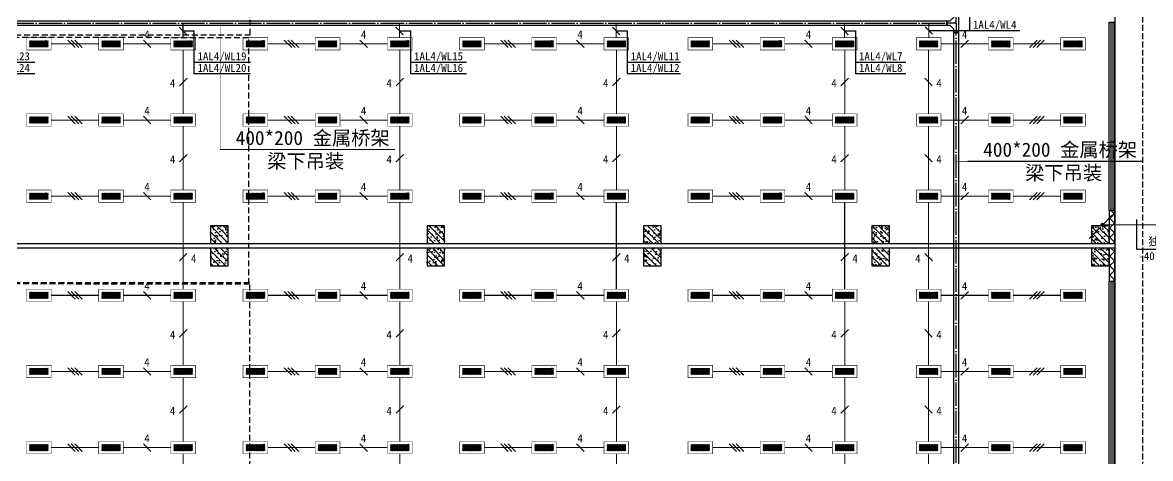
# Model space of a CAD drawing. Header units: millimetres. Extents: x -633009578 to 5705885, y -633235091 to 2571734.
# Drawn here: x 2865463 to 2913379, y 2119006 to 2137512 of the extents above; entities that cross this region are included whole.
import ezdxf

# ---------------------------------------------------------------- set-up
doc = ezdxf.new("R2010")
doc.units = ezdxf.units.MM
doc.header["$LTSCALE"] = 1000
doc.header["$MEASUREMENT"] = 0
for name, pattern in [('DASH', [0.35, 0.25, -0.1]), ('DOTE', [2.4200000000000004, 2, -0.2, 0.02, -0.2]), ('HIDDEN', [0.375, 0.25, -0.125])]:
    doc.linetypes.add(name, pattern=pattern)
doc.layers.get('0').update_dxf_attribs({"color": 9})
for name, color, linetype in [('3T_WOOD', 21, 'Continuous'), ('A-ABOV(投影线)', 154, 'HIDDEN'), ('A-COLUM(柱)', 255, 'Continuous'), ('A-F-AREA(计算)', 5, 'Continuous'), ('A-FLOR(看线)', 8, 'Continuous'), ('A-HATH(填充)', 8, 'Continuous'), ('A-ST-O(室外)', 54, 'Continuous'), ('A-WINDOW（窗）', 4, 'Continuous'), ('WALL', 9, 'Continuous'), ('电-弱电平面-箭头', 3, 'Continuous'), ('电-强电平面-标注', 3, 'Continuous'), ('电-强电平面-线缆', 3, 'Continuous'), ('电-桥架', 4, 'Continuous'), ('设备-照明', 3, 'Continuous'), ('设备-箱柜', 3, 'Continuous')]:
    doc.layers.add(name, color=color, linetype=linetype)
doc.styles.add('ELEC-DIM', font='simhei.ttf')
doc.styles.add('IDQSTYLE', font='simhei.ttf', dxfattribs={"width": 0.707, "bigfont": 'hztxt.shx'})
pattern_1 = [(45, (-1310357.920547368, -13.22285339003429), (-200.0002033111466, 200.0002033111467), []), (135, (-1310357.920547368, -13.22285339003429), (-200.0002033111467, -200.0002033111466), [])]

# ---------------------------------------------------------------- blocks, each defined once
blk = doc.blocks.new('$TCHSYS$WIN2D')
for p, q in [((-0.5, 0.5), (0.5, 0.5)), ((-0.5, 0.5), (-0.4999999999999999, -0.5)), ((0.5, 0.5), (0.4999999999999998, -0.5)), ((0.5, 0.1666666666666666), (-0.5, 0.1666666666666666)), ((0.5, -0.1666666666666667), (-0.5, -0.1666666666666667)), ((-0.4999999999999999, -0.5), (0.5, -0.5))]:
    blk.add_line(p, q)
blk = doc.blocks.new('_FZH')
h = blk.add_hatch()
h.set_pattern_fill('钢筋混凝土', color=256, scale=0.1, style=0)
h.set_pattern_definition([(45, (0, 0), (-0.1767766952966369, 0.1767766952966369), []), (50, (0, 0), (0.7172601826007535, -0.06275213498259512), [0.07500000000000001, -0.8250000000000001]), (355, (0, 0), (-0.138751333613, 0.7521921337000119), [0.06, -0.66]), (100.4514, (0.05977168000000001, -0.00522934), (0.5785093817140216, 0.6894395420609536), [0.06374019, -0.701142112]), (46.1842, (0, 0.2), (1.067241048625645, -0.1655190143290181), [0.1125, -1.2375]), (96.6356, (0.088936745, 0.186206693), (0.9346627055487033, 0.9741178709004418), [0.095610288, -1.051713]), (351.1842, (0, 0.2), (0.9346619451336272, 0.9741186009253247), [0.09000000000000001, -0.9900000000000001]), (21, (0.1, 0.15), (0.5969070521184617, -0.4026188906653388), [0.07500000000000001, -0.8250000000000001]), (326, (0.1, 0.15), (0.2433153319215824, 0.7251500450468529), [0.06, -0.66]), (71.4514, (0.149742233, 0.116448394), (0.84022262858149, 0.3225304967099524), [0.06374019, -0.701142112]), (37.50000000000001, (0, 0), (0.01215985531729062, 0.3328938538313115), [0, -0.652, 0, -0.67, 0, -0.6625000000000001]), (7.499999999999999, (0, 0), (0.2630695374421486, 0.3944117118823603), [0, -0.382, 0, -0.637, 0, -0.2525]), (-32.5, (-0.223, 0), (0.533822436172409, -0.02255487173437976), [0, -0.25, 0, -0.78, 0, -1.035]), (-42.5, (-0.323, 0), (0.5831861693423862, 0.1001049823323177), [0, -0.325, 0, -0.518, 0, -0.735])])
h.paths.add_polyline_path([(-0.5, -0.5), (0.5, -0.5), (0.5, 0.5), (-0.5, 0.5)])
blk.add_lwpolyline([(-0.5, -0.5), (0.5, -0.5), (0.5, 0.5), (-0.5, 0.5)], close=True)
blk = doc.blocks.new('9-29-1')
at = {"layer": 'A-HATH(填充)'}
h = blk.add_hatch(dxfattribs=at)
h.set_pattern_fill('多孔材料', color=256, scale=100, style=0)
h.set_pattern_definition(pattern_1)
h.paths.add_polyline_path([(1255980.598288357, 1450157.113137866), (1255980.598288352, 1451557.408758752), (1255740.598288357, 1451557.408758752), (1255740.598288357, 1450157.113137866)])
h = blk.add_hatch(dxfattribs=at)
h.set_pattern_fill('多孔材料', color=256, scale=100, style=0)
h.set_pattern_definition(pattern_1)
h.paths.add_polyline_path([(1255740.598288357, 1449957.113137867), (1255740.598288344, 1448557.408758243), (1255980.598288373, 1448557.408758243), (1255980.598288357, 1449957.113137867)])
at = {"layer": 'A-ABOV(投影线)'}
for points in [[(1183776.786092277, 1459020.183245723), (1219255.834010175, 1459020.183245723), (1219255.834010175, 1469470.779061422), (1183776.786092277, 1469470.779061422)], [(1183727.619383453, 1448491.694772801), (1219193.677055784, 1448436.849902578), (1219193.677055784, 1458887.445718276), (1183727.619383453, 1458942.290588499)], [(1183727.619383453, 1438041.098957102), (1219238.241420283, 1438036.654649414), (1219238.241420283, 1448487.250465113), (1183727.619383453, 1448491.694772801)]]:
    blk.add_lwpolyline(points, close=True, dxfattribs=at)
at = {"layer": 'A-F-AREA(计算)'}
blk.add_lwpolyline([(1121700.598288358, 1518097.113137865), (1255980.598288358, 1518097.113137865), (1255980.598288358, 1382017.113137865), (1121700.598288358, 1382017.113137865)], close=True, dxfattribs=at)
at = {"layer": 'A-FLOR(看线)'}
for points in [[(1188940.598288343, 1450157.113137866), (1254990.598288357, 1450157.113137866)], [(1254990.598288357, 1449957.113137866), (1188940.598288341, 1449957.113138453)]]:
    blk.add_lwpolyline(points, dxfattribs=at)
at = {"layer": 'A-ST-O(室外)', "linetype": 'DASH'}
blk.add_lwpolyline([(1257180.60756313, 1435032.113138211), (1257180.611475074, 1461907.113137867)], dxfattribs=at)
at = {"layer": 'WALL'}
for p, q in [((1255980.598288352, 1451557.408758752), (1255740.598288357, 1451557.408758752)), ((1255740.598288357, 1451557.408758752), (1255740.598288357, 1450157.113137866)), ((1255980.598288357, 1450157.113137866), (1255980.598288352, 1451557.408758752)), ((1255740.598288357, 1450157.113137866), (1255980.598288357, 1450157.113137866)), ((1255740.598288357, 1449957.113137867), (1255740.598288344, 1448557.408758243)), ((1255980.598288357, 1449957.113137867), (1255740.598288357, 1449957.113137867)), ((1255980.598288373, 1448557.408758243), (1255980.598288357, 1449957.113137867)), ((1255740.598288344, 1448557.408758243), (1255980.598288373, 1448557.408758243))]:
    blk.add_line(p, q, dxfattribs=at)
at = {"layer": 'A-COLUM(柱)', "xscale": 750, "yscale": 750, "zscale": 750, "rotation": 270}
for p in [(1217940.598288357, 1450532.113137866), (1227140.598288357, 1450532.113137866), (1236340.598288357, 1450532.113137866), (1246040.598288357, 1450532.113137866), (1255365.598288357, 1450532.113137866), (1217940.598288357, 1449582.113137866), (1227140.598288357, 1449582.113137866), (1236340.598288357, 1449582.113137866), (1246040.598288357, 1449582.113137866), (1255365.598288357, 1449582.113137866)]:
    blk.add_blockref('_FZH', p, dxfattribs=at)
at = {"layer": 'A-WINDOW（窗）', "extrusion": (0, 0, -1), "xscale": -8000, "yscale": 240, "zscale": 8000, "rotation": 270}
for p in [(-1255860.598288357, 1455557.408758512), (-1255860.598288357, 1444557.408758512)]:
    blk.add_blockref('$TCHSYS$WIN2D', p, dxfattribs=at)
blk = doc.blocks.new('*X353')
at = {"color": 0, "linetype": 'Continuous'}
for p, q in [((277.1059544658493, 221.9516255332986), (279.536990929048, 224.3826619964973)), ((277.1059544658493, 222.2344682457732), (279.2541482165735, 224.3826619964973)), ((277.1059544658493, 222.5173109582479), (278.9713055040988, 224.3826619964973)), ((277.1059544658493, 222.8001536707225), (278.6884627916242, 224.3826619964973)), ((277.1059544658493, 223.0829963831971), (278.4056200791496, 224.3826619964973)), ((277.1059544658493, 223.3658390956717), (278.122777366675, 224.3826619964973)), ((277.1059544658493, 223.6486818081463), (277.8399346542004, 224.3826619964973)), ((277.1059544658493, 223.9315245206209), (277.5570919417257, 224.3826619964973)), ((277.1059544658493, 224.2143672330955), (277.2742492292511, 224.3826619964973)), ((277.3198336415227, 221.8826619964973), (279.8198336415227, 224.3826619964973)), ((277.6026763539973, 221.8826619964973), (280.1026763539973, 224.3826619964973)), ((277.8855190664719, 221.8826619964973), (280.3855190664719, 224.3826619964973)), ((278.1683617789465, 221.8826619964973), (280.6683617789466, 224.3826619964973)), ((278.4512044914212, 221.8826619964973), (280.9512044914212, 224.3826619964973)), ((278.7340472038958, 221.8826619964973), (281.2340472038958, 224.3826619964973)), ((279.0168899163704, 221.8826619964973), (281.5168899163704, 224.3826619964973)), ((279.299732628845, 221.8826619964973), (281.799732628845, 224.3826619964973)), ((279.5825753413196, 221.8826619964973), (282.0825753413196, 224.3826619964973)), ((279.8654180537943, 221.8826619964973), (282.3654180537943, 224.3826619964973)), ((280.1482607662689, 221.8826619964973), (282.6482607662689, 224.3826619964973)), ((280.4311034787435, 221.8826619964973), (282.9311034787435, 224.3826619964973)), ((280.7139461912181, 221.8826619964973), (283.2139461912181, 224.3826619964973)), ((280.9967889036927, 221.8826619964973), (283.4967889036927, 224.3826619964973)), ((281.2796316161674, 221.8826619964973), (283.7796316161674, 224.3826619964973)), ((281.5624743286419, 221.8826619964973), (284.062474328642, 224.3826619964973)), ((281.8453170411166, 221.8826619964973), (284.3453170411166, 224.3826619964973)), ((282.1281597535912, 221.8826619964973), (284.6059544658494, 224.3604567087555)), ((282.4110024660658, 221.8826619964973), (284.6059544658494, 224.0776139962809)), ((282.6938451785405, 221.8826619964973), (284.6059544658494, 223.7947712838063)), ((282.976687891015, 221.8826619964973), (284.6059544658494, 223.5119285713317)), ((283.2595306034897, 221.8826619964973), (284.6059544658494, 223.229085858857)), ((283.5423733159643, 221.8826619964973), (284.6059544658494, 222.9462431463824)), ((283.8252160284389, 221.8826619964973), (284.6059544658494, 222.6634004339078)), ((284.1080587409135, 221.8826619964973), (284.6059544658494, 222.3805577214332)), ((284.3909014533882, 221.8826619964973), (284.6059544658494, 222.0977150089586))]:
    blk.add_line(p, q, dxfattribs=at)
blk = doc.blocks.new('HC000062')
at = {"color": 0, "linetype": 'Continuous', "const_width": 0.2}
for points in [[(-4.97662087547036, 2.499999999999943), (5.023379124529697, 2.499999999999943), (5.023379124529697, -2.500000000000057), (-4.97662087547036, -2.500000000000057), (-4.97662087547036, 2.499999999999943)], [(-3.72662087547036, 1.25), (-3.72662087547036, -1.250000000000057), (3.773379124529697, -1.250000000000057), (3.773379124529697, 1.25), (-3.72662087547036, 1.25)]]:
    blk.add_lwpolyline(points, dxfattribs=at)
at = {"color": 0, "linetype": 'Continuous'}
blk.add_blockref('*X353', (-280.8325753413197, -223.1326619964974), dxfattribs=at)
at = {"color": 0, "style": 'IDQSTYLE', "width": 0.7}
blk.add_attdef('PSFHATT', (7.023379124529697, -2.500000000000057), '', height=2.5, dxfattribs=at)
blk = doc.blocks.new('*X134')
at = {"color": 0, "linetype": 'Continuous'}
for p, q in [((192.590110055903, 446.7242872143482), (193.9264208598343, 448.0605980182795)), ((192.6512440212146, 447.2096852483717), (193.4410228258108, 447.9994640529679)), ((192.666080612941, 446.3759937026742), (194.2747143715083, 447.9846274612416)), ((192.8122309321682, 446.0978799531896), (194.552828120993, 447.8384771420143)), ((193.0126674313866, 445.874052383696), (194.7766556904866, 447.6380406427959)), ((193.2651240367983, 445.7022449203958), (194.9484631537868, 447.3855840373842)), ((193.5780466605768, 445.5909034754624), (195.0598045987202, 447.0726614136058)), ((193.9838870800477, 445.5724798262212), (195.0782282479613, 446.6668209941349))]:
    blk.add_line(p, q, dxfattribs=at)
blk = doc.blocks.new('HC001445')
at = {"color": 0, "linetype": 'Continuous'}
for p, q in [((0.1320978050268309, 0.05776119327106244), (3.237590705501646, 3.232738715067399)), ((-5.469508829517324, -5.531426259851287), (-2.364015929042509, -2.356448738054951))]:
    blk.add_line(p, q, dxfattribs=at)
for points in [[(3.237590705501646, 3.232738715067399, 0.8, 0, 0), (5.189490166405335, 5.119309791711203, 0, 0, 0)], [(-2.364015929042509, -2.356448738054951, 0.8, 0, 0), (-0.4121164681388194, -0.4698776614111466, 0, 0, 0)]]:
    blk.add_lwpolyline(points, format="xyseb", dxfattribs=at)
blk.add_circle((0, 0), 0.625, dxfattribs=at)
at = {"color": 0, "linetype": 'Continuous', "xscale": 0.5, "yscale": 0.5, "zscale": 0.5}
blk.add_blockref('*X134', (-96.91845018383214, -223.4069038532592), dxfattribs=at)
at = {"color": 0, "style": 'IDQSTYLE', "width": 0.7}
blk.add_attdef('PSFHATT', (7.189490166405335, -5.531426259851287), '', height=2.5, dxfattribs=at)
blk = doc.blocks.new('G$CD323D6DF')
blk.add_circle((4930.760115032084, 0), 170.0082781659439)
at = {"layer": '电-强电平面-线缆', "color": 1, "linetype": 'Continuous', "const_width": 45}
blk.add_lwpolyline([(0, 0), (4760.75183686614, 0)], dxfattribs=at)
at = {"layer": '设备-箱柜', "color": 6}
for p, q in [((4926.884896559175, 33.87245119921863), (4926.884896559175, 1362.365784085821)), ((4926.884896559175, 1362.365784085821), (9263.246771886013, 1362.365784085821)), ((1445.975625395309, 228.2417604979128), (1445.975625395309, -1035.377089296468)), ((1445.975625395309, -1035.377089296468), (5714.113001096528, -1035.377089296468))]:
    blk.add_line(p, q, dxfattribs=at)
at = {"layer": '电-弱电平面-箭头', "color": 4, "xscale": 105, "yscale": 105, "zscale": 105}
blk.add_blockref('HC001445', (3.073364496231079e-08, 1.352746039628983e-06), dxfattribs=at)
at = {"layer": '设备-箱柜', "color": 6, "style": 'ELEC-DIM'}
for s, p in [('接地极:热镀锌角钢', (4975.626929251011, 1468.591843295842)), ('L50x5x5000', (5553.401287003886, 837.4844679043163)), ('独立接地母线：', (1942.644882409368, -873.6165146711282)), ('-40*4', (1520.425159436185, -1494.352196105756)), ('热浸镀锌扁钢', (2735.615032854024, -1494.352196105756))]:
    blk.add_text(s, height=339.8734177215189, dxfattribs=at).set_placement(p)

msp = doc.modelspace()

# ---------------------------------------------------------------- linework, layer by layer
at = {"layer": '电-强电平面-标注'}
for p, q in [((2905688.82366899, 2138094.935254803), (2905688.82366899, 2137175.53851115)), ((2872120.015228098, 2137315.852015243), (2872438.213279633, 2136997.653963711)), ((2872279.114253866, 2137156.752989477), (2872745.289997723, 2137156.752989477)), ((2872745.289997723, 2137156.752989477), (2872745.289997723, 2135342.230145702)), ((2881320.015228098, 2137315.852015243), (2881638.213279633, 2136997.653963711)), ((2881479.114253866, 2137156.752989477), (2881945.289997723, 2137156.752989477)), ((2881945.289997723, 2137156.752989477), (2881945.289997723, 2135342.230145702)), ((2890520.015228098, 2137315.852015243), (2890838.213279633, 2136997.653963711)), ((2890679.114253866, 2137156.752989477), (2891145.289997723, 2137156.752989477)), ((2891145.289997723, 2137156.752989477), (2891145.289997723, 2135342.230145702)), ((2900220.015228098, 2137315.852015243), (2900538.213279633, 2136997.653963711)), ((2900379.114253866, 2137156.752989477), (2900845.289997723, 2137156.752989477)), ((2900845.289997723, 2137156.752989477), (2900845.289997723, 2135342.230145702)), ((2903806.684400097, 2137334.637536916), (2904124.882451631, 2137016.439485384)), ((2903965.783425864, 2137175.53851115), (2905688.82366899, 2137175.53851115)), ((2905688.82366899, 2137175.53851115), (2907828.697086712, 2137175.53851115)), ((2867380.01648077, 2136765.284384982), (2867698.214532305, 2136447.086333449)), ((2867530.01648077, 2136765.284384982), (2867848.214532305, 2136447.086333449)), ((2867680.01648077, 2136765.284384982), (2867998.214532305, 2136447.086333449)), ((2870596.683147438, 2136765.284384983), (2870914.881198971, 2136447.086333449)), ((2876580.01648077, 2136765.284384982), (2876898.214532305, 2136447.086333449)), ((2876730.01648077, 2136765.284384982), (2877048.214532305, 2136447.086333449)), ((2876880.01648077, 2136765.284384982), (2877198.214532305, 2136447.086333449)), ((2879796.683147438, 2136765.284384983), (2880114.881198971, 2136447.086333449)), ((2885780.01648077, 2136765.284384982), (2886098.214532305, 2136447.086333449)), ((2885930.01648077, 2136765.284384982), (2886248.214532305, 2136447.086333449)), ((2886080.01648077, 2136765.284384982), (2886398.214532305, 2136447.086333449)), ((2888996.683147438, 2136765.284384983), (2889314.881198971, 2136447.086333449)), ((2895480.01648077, 2136765.284384982), (2895798.214532305, 2136447.086333449)), ((2895630.01648077, 2136765.284384982), (2895948.214532305, 2136447.086333449)), ((2895780.01648077, 2136765.284384982), (2896098.214532305, 2136447.086333449)), ((2898696.683147438, 2136765.284384983), (2899014.881198971, 2136447.086333449)), ((2905648.214532292, 2136765.284384983), (2905330.016480759, 2136447.086333449)), ((2908564.881198959, 2136765.284384982), (2908246.683147425, 2136447.086333449)), ((2908714.881198959, 2136765.284384982), (2908396.683147425, 2136447.086333449)), ((2908864.881198959, 2136765.284384982), (2908546.683147425, 2136447.086333449)), ((2863545.289997723, 2135836.915549748), (2865979.46992165, 2135836.915549748)), ((2872745.289997723, 2135836.915549748), (2875141.898878304, 2135836.915549748)), ((2881945.289997723, 2135836.915549748), (2884316.851516074, 2135836.915549748)), ((2891145.289997723, 2135836.915549748), (2893416.662067153, 2135836.915549748)), ((2900845.289997723, 2135836.915549748), (2902985.163415445, 2135836.915549748)), ((2863545.289997723, 2135342.230145702), (2865979.46992165, 2135342.230145702)), ((2872132.471288846, 2134830.419666782), (2872450.66934038, 2135148.617718315)), ((2872745.289997723, 2135342.230145702), (2875141.898878304, 2135342.230145702)), ((2881332.471288846, 2134830.419666782), (2881650.66934038, 2135148.617718315)), ((2881945.289997723, 2135342.230145702), (2884316.851516074, 2135342.230145702)), ((2890532.471288846, 2134830.419666782), (2890850.66934038, 2135148.617718315)), ((2891145.289997723, 2135342.230145702), (2893416.662067153, 2135342.230145702)), ((2900232.471288846, 2134830.419666782), (2900550.66934038, 2135148.617718315)), ((2900845.289997723, 2135342.230145702), (2902985.163415445, 2135342.230145702)), ((2904112.426390884, 2134830.419666782), (2903794.228339349, 2135148.617718315)), ((2867380.01648077, 2133531.951051649), (2867698.214532305, 2133213.753000116)), ((2867530.01648077, 2133531.951051649), (2867848.214532305, 2133213.753000116)), ((2867680.01648077, 2133531.951051649), (2867998.214532305, 2133213.753000116)), ((2870596.683147438, 2133531.95105165), (2870914.881198971, 2133213.753000116)), ((2876580.01648077, 2133531.951051649), (2876898.214532305, 2133213.753000116)), ((2876730.01648077, 2133531.951051649), (2877048.214532305, 2133213.753000116)), ((2876880.01648077, 2133531.951051649), (2877198.214532305, 2133213.753000116)), ((2879796.683147438, 2133531.95105165), (2880114.881198971, 2133213.753000116)), ((2885780.01648077, 2133531.951051649), (2886098.214532305, 2133213.753000116)), ((2885930.01648077, 2133531.951051649), (2886248.214532305, 2133213.753000116)), ((2886080.01648077, 2133531.951051649), (2886398.214532305, 2133213.753000116)), ((2888996.683147438, 2133531.95105165), (2889314.881198971, 2133213.753000116)), ((2895480.01648077, 2133531.951051649), (2895798.214532305, 2133213.753000116)), ((2895630.01648077, 2133531.951051649), (2895948.214532305, 2133213.753000116)), ((2895780.01648077, 2133531.951051649), (2896098.214532305, 2133213.753000116)), ((2898696.683147438, 2133531.95105165), (2899014.881198971, 2133213.753000116)), ((2905648.214532292, 2133531.95105165), (2905330.016480759, 2133213.753000116)), ((2908564.881198959, 2133531.951051649), (2908246.683147425, 2133213.753000116)), ((2908714.881198959, 2133531.951051649), (2908396.683147425, 2133213.753000116)), ((2908864.881198959, 2133531.951051649), (2908546.683147425, 2133213.753000116)), ((2872132.471288846, 2131597.086333449), (2872450.66934038, 2131915.284384982)), ((2881332.471288846, 2131597.086333449), (2881650.66934038, 2131915.284384982)), ((2890532.471288846, 2131597.086333449), (2890850.66934038, 2131915.284384982)), ((2900232.471288846, 2131597.086333449), (2900550.66934038, 2131915.284384982)), ((2904112.426390884, 2131597.086333449), (2903794.228339349, 2131915.284384982)), ((2867380.01648077, 2130298.617718316), (2867698.214532305, 2129980.419666782)), ((2867530.01648077, 2130298.617718316), (2867848.214532305, 2129980.419666782)), ((2867680.01648077, 2130298.617718316), (2867998.214532305, 2129980.419666782)), ((2870596.683147438, 2130298.617718316), (2870914.881198971, 2129980.419666782)), ((2876580.01648077, 2130298.617718316), (2876898.214532305, 2129980.419666782)), ((2876730.01648077, 2130298.617718316), (2877048.214532305, 2129980.419666782)), ((2876880.01648077, 2130298.617718316), (2877198.214532305, 2129980.419666782)), ((2879796.683147438, 2130298.617718316), (2880114.881198971, 2129980.419666782)), ((2885780.01648077, 2130298.617718316), (2886098.214532305, 2129980.419666782)), ((2885930.01648077, 2130298.617718316), (2886248.214532305, 2129980.419666782)), ((2886080.01648077, 2130298.617718316), (2886398.214532305, 2129980.419666782)), ((2888996.683147438, 2130298.617718316), (2889314.881198971, 2129980.419666782)), ((2895480.01648077, 2130298.617718316), (2895798.214532305, 2129980.419666782)), ((2895630.01648077, 2130298.617718316), (2895948.214532305, 2129980.419666782)), ((2895780.01648077, 2130298.617718316), (2896098.214532305, 2129980.419666782)), ((2898696.683147438, 2130298.617718316), (2899014.881198971, 2129980.419666782)), ((2905648.214532292, 2130298.617718316), (2905330.016480759, 2129980.419666782)), ((2908564.881198959, 2130298.617718316), (2908246.683147425, 2129980.419666782)), ((2908714.881198959, 2130298.617718316), (2908396.683147425, 2129980.419666782)), ((2908864.881198959, 2130298.617718316), (2908546.683147425, 2129980.419666782)), ((2872448.214532319, 2127706.951051648), (2872130.016480784, 2127388.753000116)), ((2881648.214532319, 2127706.951051648), (2881330.016480784, 2127388.753000116)), ((2890848.214532319, 2127706.951051648), (2890530.016480784, 2127388.753000116)), ((2900548.214532319, 2127706.951051648), (2900230.016480784, 2127388.753000116)), ((2903796.683147411, 2127706.951051648), (2904114.881198945, 2127388.753000116)), ((2867380.01648077, 2126090.284384982), (2867698.214532305, 2125772.086333449)), ((2867530.01648077, 2126090.284384982), (2867848.214532305, 2125772.086333449)), ((2867680.01648077, 2126090.284384982), (2867998.214532305, 2125772.086333449)), ((2870596.683147438, 2126090.284384983), (2870914.881198971, 2125772.086333449)), ((2876580.01648077, 2126090.284384982), (2876898.214532305, 2125772.086333449)), ((2876730.01648077, 2126090.284384982), (2877048.214532305, 2125772.086333449)), ((2876880.01648077, 2126090.284384982), (2877198.214532305, 2125772.086333449)), ((2879796.683147438, 2126090.284384983), (2880114.881198971, 2125772.086333449)), ((2885780.01648077, 2126090.284384982), (2886098.214532305, 2125772.086333449)), ((2885930.01648077, 2126090.284384982), (2886248.214532305, 2125772.086333449)), ((2886080.01648077, 2126090.284384982), (2886398.214532305, 2125772.086333449)), ((2888996.683147438, 2126090.284384983), (2889314.881198971, 2125772.086333449)), ((2895480.01648077, 2126090.284384982), (2895798.214532305, 2125772.086333449)), ((2895630.01648077, 2126090.284384982), (2895948.214532305, 2125772.086333449)), ((2895780.01648077, 2126090.284384982), (2896098.214532305, 2125772.086333449)), ((2898696.683147438, 2126090.284384983), (2899014.881198971, 2125772.086333449)), ((2905648.214532292, 2126090.284384983), (2905330.016480759, 2125772.086333449)), ((2908564.881198959, 2126090.284384982), (2908246.683147425, 2125772.086333449)), ((2908714.881198959, 2126090.284384982), (2908396.683147425, 2125772.086333449)), ((2908864.881198959, 2126090.284384982), (2908546.683147425, 2125772.086333449)), ((2872132.471288846, 2124155.419666782), (2872450.66934038, 2124473.617718315)), ((2881332.471288846, 2124155.419666782), (2881650.66934038, 2124473.617718315)), ((2890532.471288846, 2124155.419666782), (2890850.66934038, 2124473.617718315)), ((2900232.471288846, 2124155.419666782), (2900550.66934038, 2124473.617718315)), ((2904112.426390884, 2124155.419666782), (2903794.228339349, 2124473.617718315)), ((2867380.01648077, 2122856.951051649), (2867698.214532305, 2122538.753000116)), ((2867530.01648077, 2122856.951051649), (2867848.214532305, 2122538.753000116)), ((2867680.01648077, 2122856.951051649), (2867998.214532305, 2122538.753000116)), ((2870596.683147438, 2122856.95105165), (2870914.881198971, 2122538.753000116)), ((2876580.01648077, 2122856.951051649), (2876898.214532305, 2122538.753000116)), ((2876730.01648077, 2122856.951051649), (2877048.214532305, 2122538.753000116)), ((2876880.01648077, 2122856.951051649), (2877198.214532305, 2122538.753000116)), ((2879796.683147438, 2122856.95105165), (2880114.881198971, 2122538.753000116)), ((2885780.01648077, 2122856.951051649), (2886098.214532305, 2122538.753000116)), ((2885930.01648077, 2122856.951051649), (2886248.214532305, 2122538.753000116)), ((2886080.01648077, 2122856.951051649), (2886398.214532305, 2122538.753000116)), ((2888996.683147438, 2122856.95105165), (2889314.881198971, 2122538.753000116)), ((2895480.01648077, 2122856.951051649), (2895798.214532305, 2122538.753000116)), ((2895630.01648077, 2122856.951051649), (2895948.214532305, 2122538.753000116)), ((2895780.01648077, 2122856.951051649), (2896098.214532305, 2122538.753000116)), ((2898696.683147438, 2122856.95105165), (2899014.881198971, 2122538.753000116)), ((2905648.214532292, 2122856.95105165), (2905330.016480759, 2122538.753000116)), ((2908564.881198959, 2122856.951051649), (2908246.683147425, 2122538.753000116)), ((2908714.881198959, 2122856.951051649), (2908396.683147425, 2122538.753000116)), ((2908864.881198959, 2122856.951051649), (2908546.683147425, 2122538.753000116)), ((2872132.471288846, 2120922.086333449), (2872450.66934038, 2121240.284384982)), ((2881332.471288846, 2120922.086333449), (2881650.66934038, 2121240.284384982)), ((2890532.471288846, 2120922.086333449), (2890850.66934038, 2121240.284384982)), ((2900232.471288846, 2120922.086333449), (2900550.66934038, 2121240.284384982)), ((2904112.426390884, 2120922.086333449), (2903794.228339349, 2121240.284384982)), ((2867380.01648077, 2119623.617718316), (2867698.214532305, 2119305.419666782)), ((2867530.01648077, 2119623.617718316), (2867848.214532305, 2119305.419666782)), ((2867680.01648077, 2119623.617718316), (2867998.214532305, 2119305.419666782)), ((2870596.683147438, 2119623.617718316), (2870914.881198971, 2119305.419666782)), ((2876580.01648077, 2119623.617718316), (2876898.214532305, 2119305.419666782)), ((2876730.01648077, 2119623.617718316), (2877048.214532305, 2119305.419666782)), ((2876880.01648077, 2119623.617718316), (2877198.214532305, 2119305.419666782)), ((2879796.683147438, 2119623.617718316), (2880114.881198971, 2119305.419666782)), ((2885780.01648077, 2119623.617718316), (2886098.214532305, 2119305.419666782)), ((2885930.01648077, 2119623.617718316), (2886248.214532305, 2119305.419666782)), ((2886080.01648077, 2119623.617718316), (2886398.214532305, 2119305.419666782)), ((2888996.683147438, 2119623.617718316), (2889314.881198971, 2119305.419666782)), ((2895480.01648077, 2119623.617718316), (2895798.214532305, 2119305.419666782)), ((2895630.01648077, 2119623.617718316), (2895948.214532305, 2119305.419666782)), ((2895780.01648077, 2119623.617718316), (2896098.214532305, 2119305.419666782)), ((2898696.683147438, 2119623.617718316), (2899014.881198971, 2119305.419666782)), ((2905648.214532292, 2119623.617718316), (2905330.016480759, 2119305.419666782)), ((2908564.881198959, 2119623.617718316), (2908246.683147425, 2119305.419666782)), ((2908714.881198959, 2119623.617718316), (2908396.683147425, 2119305.419666782)), ((2908864.881198959, 2119623.617718316), (2908546.683147425, 2119305.419666782))]:
    msp.add_line(p, q, dxfattribs=at)
at = {"layer": '电-强电平面-线缆', "color": 1, "linetype": 'Continuous', "const_width": 45}
for points in [[(2872279.114253866, 2136868.685359225), (2872279.114253866, 2137484.23810351)], [(2881479.114253866, 2136868.685359225), (2881479.114253866, 2137484.23810351)], [(2890679.114253866, 2136868.685359225), (2890679.114253866, 2137484.23810351)], [(2900379.114253866, 2136868.685359225), (2900379.114253866, 2137484.23810351)], [(2903965.783425864, 2136868.685359225), (2903965.783425864, 2137484.23810351)], [(2868697.448839871, 2136606.185359216), (2866680.782173204, 2136606.185359216)], [(2871764.115506537, 2136606.185359216), (2869747.448839871, 2136606.185359216)], [(2877897.448839871, 2136606.185359216), (2875880.782173204, 2136606.185359216)], [(2880964.115506537, 2136606.185359216), (2878947.448839871, 2136606.185359216)], [(2887097.448839871, 2136606.185359216), (2885080.782173204, 2136606.185359216)], [(2890164.115506537, 2136606.185359216), (2888147.448839871, 2136606.185359216)], [(2896797.448839871, 2136606.185359216), (2894780.782173204, 2136606.185359216)], [(2899864.115506537, 2136606.185359216), (2897847.448839871, 2136606.185359216)], [(2904480.782173192, 2136606.185359216), (2906497.448839858, 2136606.185359216)], [(2907547.448839858, 2136606.185359216), (2909564.115506525, 2136606.185359216)], [(2872291.570314613, 2136343.685359216), (2872291.570314613, 2133635.352025883)], [(2881491.570314613, 2136343.685359216), (2881491.570314613, 2133635.352025883)], [(2890691.570314613, 2136343.685359216), (2890691.570314613, 2133635.352025883)], [(2900391.570314613, 2136343.685359216), (2900391.570314613, 2133635.352025883)], [(2903953.327365116, 2136343.685359216), (2903953.327365116, 2133635.352025883)], [(2868697.448839871, 2133372.852025883), (2866680.782173204, 2133372.852025883)], [(2871764.115506537, 2133372.852025883), (2869747.448839871, 2133372.852025883)], [(2877897.448839871, 2133372.852025883), (2875880.782173204, 2133372.852025883)], [(2880964.115506537, 2133372.852025883), (2878947.448839871, 2133372.852025883)], [(2887097.448839871, 2133372.852025883), (2885080.782173204, 2133372.852025883)], [(2890164.115506537, 2133372.852025883), (2888147.448839871, 2133372.852025883)], [(2896797.448839871, 2133372.852025883), (2894780.782173204, 2133372.852025883)], [(2899864.115506537, 2133372.852025883), (2897847.448839871, 2133372.852025883)], [(2904480.782173192, 2133372.852025883), (2906497.448839858, 2133372.852025883)], [(2907547.448839858, 2133372.852025883), (2909564.115506525, 2133372.852025883)], [(2872291.570314613, 2133110.352025883), (2872291.570314613, 2130402.018692549)], [(2881491.570314613, 2133110.352025883), (2881491.570314613, 2130402.018692549)], [(2890691.570314613, 2133110.352025883), (2890691.570314613, 2130402.018692549)], [(2900391.570314613, 2133110.352025883), (2900391.570314613, 2130402.018692549)], [(2903953.327365116, 2133110.352025883), (2903953.327365116, 2130402.018692549)], [(2868697.448839871, 2130139.518692549), (2866680.782173204, 2130139.518692549)], [(2871764.115506537, 2130139.518692549), (2869747.448839871, 2130139.518692549)], [(2872289.115506551, 2126193.685359225), (2872289.115506551, 2129877.018692539)], [(2877897.448839871, 2130139.518692549), (2875880.782173204, 2130139.518692549)], [(2880964.115506537, 2130139.518692549), (2878947.448839871, 2130139.518692549)], [(2881489.115506551, 2126193.685359225), (2881489.115506551, 2129877.018692539)], [(2887097.448839871, 2130139.518692549), (2885080.782173204, 2130139.518692549)], [(2890164.115506537, 2130139.518692549), (2888147.448839871, 2130139.518692549)], [(2890689.115506551, 2126193.685359225), (2890689.115506551, 2129877.018692539)], [(2896797.448839871, 2130139.518692549), (2894780.782173204, 2130139.518692549)], [(2899864.115506537, 2130139.518692549), (2897847.448839871, 2130139.518692549)], [(2900389.115506551, 2126193.685359225), (2900389.115506551, 2129877.018692539)], [(2903955.782173178, 2126193.685359225), (2903955.782173178, 2129877.018692539)], [(2904480.782173192, 2130139.518692549), (2906497.448839858, 2130139.518692549)], [(2907547.448839858, 2130139.518692549), (2909564.115506525, 2130139.518692549)], [(2868697.448839871, 2125931.185359216), (2866680.782173204, 2125931.185359216)], [(2871764.115506537, 2125931.185359216), (2869747.448839871, 2125931.185359216)], [(2872291.570314613, 2125668.685359216), (2872291.570314613, 2122960.352025883)], [(2877897.448839871, 2125931.185359216), (2875880.782173204, 2125931.185359216)], [(2880964.115506537, 2125931.185359216), (2878947.448839871, 2125931.185359216)], [(2881491.570314613, 2125668.685359216), (2881491.570314613, 2122960.352025883)], [(2887097.448839871, 2125931.185359216), (2885080.782173204, 2125931.185359216)], [(2890164.115506537, 2125931.185359216), (2888147.448839871, 2125931.185359216)], [(2890691.570314613, 2125668.685359216), (2890691.570314613, 2122960.352025883)], [(2896797.448839871, 2125931.185359216), (2894780.782173204, 2125931.185359216)], [(2899864.115506537, 2125931.185359216), (2897847.448839871, 2125931.185359216)], [(2900391.570314613, 2125668.685359216), (2900391.570314613, 2122960.352025883)], [(2903953.327365116, 2125668.685359216), (2903953.327365116, 2122960.352025883)], [(2904480.782173192, 2125931.185359216), (2906497.448839858, 2125931.185359216)], [(2907547.448839858, 2125931.185359216), (2909564.115506525, 2125931.185359216)], [(2868697.448839871, 2122697.852025883), (2866680.782173204, 2122697.852025883)], [(2871764.115506537, 2122697.852025883), (2869747.448839871, 2122697.852025883)], [(2877897.448839871, 2122697.852025883), (2875880.782173204, 2122697.852025883)], [(2880964.115506537, 2122697.852025883), (2878947.448839871, 2122697.852025883)], [(2887097.448839871, 2122697.852025883), (2885080.782173204, 2122697.852025883)], [(2890164.115506537, 2122697.852025883), (2888147.448839871, 2122697.852025883)], [(2896797.448839871, 2122697.852025883), (2894780.782173204, 2122697.852025883)], [(2899864.115506537, 2122697.852025883), (2897847.448839871, 2122697.852025883)], [(2904480.782173192, 2122697.852025883), (2906497.448839858, 2122697.852025883)], [(2907547.448839858, 2122697.852025883), (2909564.115506525, 2122697.852025883)], [(2872291.570314613, 2122435.352025883), (2872291.570314613, 2119727.018692549)], [(2881491.570314613, 2122435.352025883), (2881491.570314613, 2119727.018692549)], [(2890691.570314613, 2122435.352025883), (2890691.570314613, 2119727.018692549)], [(2900391.570314613, 2122435.352025883), (2900391.570314613, 2119727.018692549)], [(2903953.327365116, 2122435.352025883), (2903953.327365116, 2119727.018692549)], [(2868697.448839871, 2119464.518692549), (2866680.782173204, 2119464.518692549)], [(2871764.115506537, 2119464.518692549), (2869747.448839871, 2119464.518692549)], [(2877897.448839871, 2119464.518692549), (2875880.782173204, 2119464.518692549)], [(2880964.115506537, 2119464.518692549), (2878947.448839871, 2119464.518692549)], [(2887097.448839871, 2119464.518692549), (2885080.782173204, 2119464.518692549)], [(2890164.115506537, 2119464.518692549), (2888147.448839871, 2119464.518692549)], [(2896797.448839871, 2119464.518692549), (2894780.782173204, 2119464.518692549)], [(2899864.115506537, 2119464.518692549), (2897847.448839871, 2119464.518692549)], [(2904480.782173192, 2119464.518692549), (2906497.448839858, 2119464.518692549)], [(2907547.448839858, 2119464.518692549), (2909564.115506525, 2119464.518692549)], [(2872291.570314613, 2119202.018692559), (2872291.570314613, 2116493.685359226)], [(2881491.570314613, 2119202.018692559), (2881491.570314613, 2116493.685359226)], [(2890691.570314613, 2119202.018692559), (2890691.570314613, 2116493.685359226)], [(2900391.570314613, 2119202.018692559), (2900391.570314613, 2116493.685359226)], [(2903953.327365116, 2119202.018692559), (2903953.327365116, 2116493.685359226)]]:
    msp.add_lwpolyline(points, dxfattribs=at)
at = {"layer": '电-桥架', "color": 5, "linetype": 'DOTE', "ltscale": 0.5}
for p, q in [((2905127.329911307, 2137484.23810351), (2905127.329912024, 2137884.23810351)), ((2856468.311765841, 2137484.23810351), (2904727.329911307, 2137484.23810351)), ((2905127.329911307, 2137484.23810351), (2904727.329911307, 2137484.23810351)), ((2905127.329911307, 2137484.23810351), (2905127.329910588, 2137084.23810351)), ((2905127.329895169, 2117605.477222501), (2905127.329910981, 2137084.23810351))]:
    msp.add_line(p, q, dxfattribs=at)
at = {"layer": '电-桥架', "ltscale": 0.5}
for points in [[(2856468.311765841, 2137584.23810351), (2904727.329911307, 2137584.23810351), (2904727.329911307, 2137384.23810351), (2856468.311765842, 2137384.23810351)], [(2905027.329916731, 2117605.477222582), (2905027.329895169, 2117605.477222582), (2905027.329910981, 2137084.238103591), (2905227.329910981, 2137084.23810343), (2905227.329895169, 2117605.477222421)]]:
    msp.add_lwpolyline(points, dxfattribs=at)
msp.add_lwpolyline([(2905027.329910588, 2137084.23810369), (2905027.329910858, 2137234.23810369), (2904877.329911307, 2137384.238103511), (2904727.329911307, 2137384.238103511), (2904727.329911306, 2137584.238103511), (2904877.329911306, 2137584.238103511), (2905027.329911755, 2137734.23810369), (2905027.329912024, 2137884.23810369), (2905227.329912024, 2137884.238103332), (2905227.329910588, 2137084.238103332)], close=True, dxfattribs=at)
at = {"layer": '设备-箱柜', "color": 6}
for points in [[(2873861.42922418, 2137484.23810351, 15, 15, 0), (2873861.42922418, 2132119.056623558, 15, 15, 0), (2873861.42922418, 2132119.056623558, 45, 45, 0), (2881279.858914605, 2132119.056623558, 45, 45, 0)], [(2905102, 2131620.421363349, 15, 15, 0), (2905617.59033674, 2131620.421363349, 15, 15, 0), (2905617.59033674, 2131620.421363349, 45, 45, 0), (2913036.020027165, 2131620.421363349, 45, 45, 0)]]:
    msp.add_lwpolyline(points, format="xyseb", dxfattribs=at)

# ---------------------------------------------------------------- block references
msp.add_blockref('G$CD323D6DF', (2911347.203097341, 2128922.905260581))
at = {"layer": '3T_WOOD'}
msp.add_blockref('9-29-1', (1655879.395743424, 677977.51603476), dxfattribs=at)
at = {"layer": '设备-照明', "yscale": 105, "zscale": 105}
for p, xscale in [((2866158.236981254, 2136606.185359225), -105), ((2869224.903647941, 2136606.185359225), -105), ((2872291.570314627, 2136606.185359225), -105), ((2875358.236981254, 2136606.185359225), -105), ((2878424.903647941, 2136606.185359225), -105), ((2881491.570314627, 2136606.185359225), -105), ((2884558.236981254, 2136606.185359225), -105), ((2887624.903647941, 2136606.185359225), -105), ((2890691.570314627, 2136606.185359225), -105), ((2894258.236981254, 2136606.185359225), -105), ((2897324.903647941, 2136606.185359225), -105), ((2900391.570314627, 2136606.185359225), -105), ((2903953.327365102, 2136606.185359225), 105), ((2907019.994031789, 2136606.185359225), 105), ((2910086.660698475, 2136606.185359225), 105), ((2866158.236981254, 2133372.852025882), -105), ((2869224.903647941, 2133372.852025882), -105), ((2872291.570314627, 2133372.852025882), -105), ((2875358.236981254, 2133372.852025882), -105), ((2878424.903647941, 2133372.852025882), -105), ((2881491.570314627, 2133372.852025882), -105), ((2884558.236981254, 2133372.852025882), -105), ((2887624.903647941, 2133372.852025882), -105), ((2890691.570314627, 2133372.852025882), -105), ((2894258.236981254, 2133372.852025882), -105), ((2897324.903647941, 2133372.852025882), -105), ((2900391.570314627, 2133372.852025882), -105), ((2903953.327365102, 2133372.852025882), 105), ((2907019.994031789, 2133372.852025882), 105), ((2910086.660698475, 2133372.852025882), 105), ((2866158.236981254, 2130139.518692539), -105), ((2869224.903647941, 2130139.518692539), -105), ((2872291.570314627, 2130139.518692539), -105), ((2875358.236981254, 2130139.518692539), -105), ((2878424.903647941, 2130139.518692539), -105), ((2881491.570314627, 2130139.518692539), -105), ((2884558.236981254, 2130139.518692539), -105), ((2887624.903647941, 2130139.518692539), -105), ((2890691.570314627, 2130139.518692539), -105), ((2894258.236981254, 2130139.518692539), -105), ((2897324.903647941, 2130139.518692539), -105), ((2900391.570314627, 2130139.518692539), -105), ((2903953.327365102, 2130139.518692539), 105), ((2907019.994031789, 2130139.518692539), 105), ((2910086.660698475, 2130139.518692539), 105), ((2866158.236981254, 2125931.185359225), -105), ((2869224.903647941, 2125931.185359225), -105), ((2872291.570314627, 2125931.185359225), -105), ((2875358.236981254, 2125931.185359225), -105), ((2878424.903647941, 2125931.185359225), -105), ((2881491.570314627, 2125931.185359225), -105), ((2884558.236981254, 2125931.185359225), -105), ((2887624.903647941, 2125931.185359225), -105), ((2890691.570314627, 2125931.185359225), -105), ((2894258.236981254, 2125931.185359225), -105), ((2897324.903647941, 2125931.185359225), -105), ((2900391.570314627, 2125931.185359225), -105), ((2903953.327365102, 2125931.185359225), 105), ((2907019.994031789, 2125931.185359225), 105), ((2910086.660698475, 2125931.185359225), 105), ((2866158.236981254, 2122697.852025882), -105), ((2869224.903647941, 2122697.852025882), -105), ((2872291.570314627, 2122697.852025882), -105), ((2875358.236981254, 2122697.852025882), -105), ((2878424.903647941, 2122697.852025882), -105), ((2881491.570314627, 2122697.852025882), -105), ((2884558.236981254, 2122697.852025882), -105), ((2887624.903647941, 2122697.852025882), -105), ((2890691.570314627, 2122697.852025882), -105), ((2894258.236981254, 2122697.852025882), -105), ((2897324.903647941, 2122697.852025882), -105), ((2900391.570314627, 2122697.852025882), -105), ((2903953.327365102, 2122697.852025882), 105), ((2907019.994031789, 2122697.852025882), 105), ((2910086.660698475, 2122697.852025882), 105), ((2866158.236981254, 2119464.518692539), -105), ((2869224.903647941, 2119464.518692539), -105), ((2872291.570314627, 2119464.518692539), -105), ((2875358.236981254, 2119464.518692539), -105), ((2878424.903647941, 2119464.518692539), -105), ((2881491.570314627, 2119464.518692539), -105), ((2884558.236981254, 2119464.518692539), -105), ((2887624.903647941, 2119464.518692539), -105), ((2890691.570314627, 2119464.518692539), -105), ((2894258.236981254, 2119464.518692539), -105), ((2897324.903647941, 2119464.518692539), -105), ((2900391.570314627, 2119464.518692539), -105), ((2903953.327365102, 2119464.518692539), 105), ((2907019.994031789, 2119464.518692539), 105), ((2910086.660698475, 2119464.518692539), 105)]:
    msp.add_blockref('HC000062', p, dxfattribs=dict(at, xscale=xscale))

# ---------------------------------------------------------------- texts
at = {"layer": '电-强电平面-标注', "style": 'ELEC-DIM'}
for s, p in [('1AL4/WL4', (2905838.82366899, 2137250.396424459)), ('4', (2870634.263185865, 2136831.185359216)), ('4', (2879834.263185865, 2136831.185359216)), ('4', (2889034.263185865, 2136831.185359216)), ('4', (2898734.263185865, 2136831.185359216)), ('4', (2905367.596519181, 2136831.185359216)), ('1AL4/WL23', (2863695.289997722, 2135911.773463057)), ('1AL4/WL19', (2872895.289997722, 2135911.773463057)), ('1AL4/WL15', (2882095.289997722, 2135911.773463057)), ('1AL4/WL11', (2891295.289997722, 2135911.773463057)), ('1AL4/WL7', (2900995.289997722, 2135911.773463057)), ('1AL4/WL24', (2863695.289997722, 2135417.08805901)), ('1AL4/WL20', (2872895.289997722, 2135417.08805901)), ('1AL4/WL16', (2882095.289997722, 2135417.08805901)), ('1AL4/WL12', (2891295.289997722, 2135417.08805901)), ('1AL4/WL8', (2900995.289997722, 2135417.08805901)), ('4', (2871720.051327271, 2134764.518692552)), ('4', (2880920.051327271, 2134764.518692552)), ('4', (2890120.051327271, 2134764.518692552)), ('4', (2899820.051327271, 2134764.518692552)), ('4', (2904281.808377774, 2134764.518692552)), ('4', (2870634.263185865, 2133597.852025883)), ('4', (2879834.263185865, 2133597.852025883)), ('4', (2889034.263185865, 2133597.852025883)), ('4', (2898734.263185865, 2133597.852025883)), ('4', (2905367.596519181, 2133597.852025883)), ('4', (2871720.051327271, 2131531.185359219)), ('4', (2880920.051327271, 2131531.185359219)), ('4', (2890120.051327271, 2131531.185359219)), ('4', (2899820.051327271, 2131531.185359219)), ('4', (2904281.808377774, 2131531.185359219)), ('4', (2870634.263185865, 2130364.518692549)), ('4', (2879834.263185865, 2130364.518692549)), ('4', (2889034.263185865, 2130364.518692549)), ('4', (2898734.263185865, 2130364.518692549)), ('4', (2905367.596519181, 2130364.518692549)), ('4', (2872617.596519209, 2127322.85202588)), ('4', (2881817.596519209, 2127322.85202588)), ('4', (2891017.596519209, 2127322.85202588)), ('4', (2900717.596519209, 2127322.85202588)), ('4', (2903384.263185836, 2127322.85202588)), ('4', (2870634.263185865, 2126156.185359216)), ('4', (2879834.263185865, 2126156.185359216)), ('4', (2889034.263185865, 2126156.185359216)), ('4', (2898734.263185865, 2126156.185359216)), ('4', (2905367.596519181, 2126156.185359216)), ('4', (2871720.051327271, 2124089.518692552)), ('4', (2880920.051327271, 2124089.518692552)), ('4', (2890120.051327271, 2124089.518692552)), ('4', (2899820.051327271, 2124089.518692552)), ('4', (2904281.808377774, 2124089.518692552)), ('4', (2870634.263185865, 2122922.852025883)), ('4', (2879834.263185865, 2122922.852025883)), ('4', (2889034.263185865, 2122922.852025883)), ('4', (2898734.263185865, 2122922.852025883)), ('4', (2905367.596519181, 2122922.852025883)), ('4', (2871720.051327271, 2120856.185359219)), ('4', (2880920.051327271, 2120856.185359219)), ('4', (2890120.051327271, 2120856.185359219)), ('4', (2899820.051327271, 2120856.185359219)), ('4', (2904281.808377774, 2120856.185359219)), ('4', (2870634.263185865, 2119689.518692549)), ('4', (2879834.263185865, 2119689.518692549)), ('4', (2889034.263185865, 2119689.518692549)), ('4', (2898734.263185865, 2119689.518692549)), ('4', (2905367.596519181, 2119689.518692549))]:
    msp.add_text(s, height=339.8734177215189, dxfattribs=at).set_placement(p)
at = {"layer": '设备-箱柜', "color": 6, "style": 'ELEC-DIM'}
for s, p in [('400*200 金属桥架', (2874519.716475239, 2132313.760528446)), ('400*200 金属桥架', (2906275.877587799, 2131815.125268236)), ('梁下吊装', (2875855.325104415, 2131329.432341826)), ('梁下吊装', (2908056.458390856, 2130830.797081616))]:
    msp.add_text(s, height=600, dxfattribs=at).set_placement(p)

doc.saveas('drawing.dxf')
